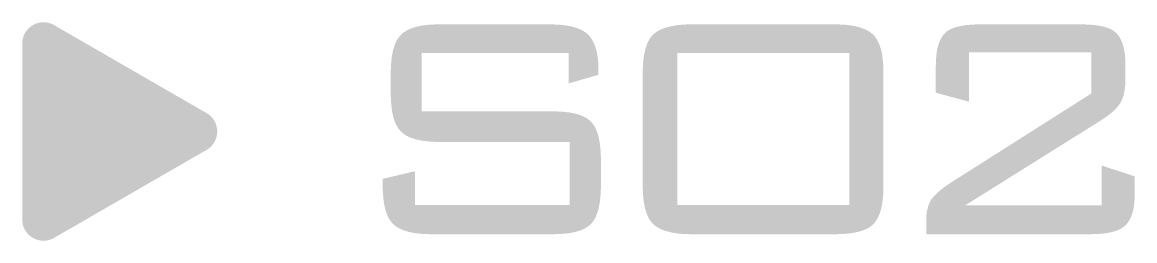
# Model space of a CAD drawing. Extents: x -45 to 645, y -160 to 467.
# Drawn here: x 206.06 to 213.78, y 151.4 to 152.92 of the extents above; entities that cross this region are included whole.
import ezdxf

# ---------------------------------------------------------------- set-up
doc = ezdxf.new("R2010")
doc.units = 0
doc.layers.add('预设值', color=7, linetype='Continuous', true_color=0x000000)

msp = doc.modelspace()

# ---------------------------------------------------------------- hatches: boundary and pattern name
at = {"layer": '预设值', "linetype": 'ByBlock'}
for points in [[(207.3382, 152.29), (207.3428, 152.2873), (207.3472, 152.2845), (207.3514, 152.2815), (207.3555, 152.2784), (207.3595, 152.2753), (207.3633, 152.272), (207.3669, 152.2686), (207.3705, 152.2651), (207.3738, 152.2615), (207.3771, 152.2578), (207.3802, 152.2541), (207.3831, 152.2502), (207.3859, 152.2463), (207.3886, 152.2423), (207.3911, 152.2383), (207.3935, 152.2342), (207.3957, 152.23), (207.3978, 152.2257), (207.3997, 152.2214), (207.4015, 152.2171), (207.4032, 152.2127), (207.4047, 152.2082), (207.4061, 152.2038), (207.4073, 152.1992), (207.4084, 152.1947), (207.4093, 152.1901), (207.4101, 152.1855), (207.4107, 152.1809), (207.4112, 152.1763), (207.4116, 152.1716), (207.4118, 152.167), (207.4119, 152.1623), (207.4118, 152.1577), (207.4116, 152.153), (207.4112, 152.1484), (207.4107, 152.1438), (207.4101, 152.1391), (207.4093, 152.1346), (207.4084, 152.13), (207.4073, 152.1254), (207.4061, 152.1209), (207.4047, 152.1164), (207.4032, 152.112), (207.4015, 152.1076), (207.3997, 152.1033), (207.3978, 152.099), (207.3957, 152.0947), (207.3935, 152.0905), (207.3911, 152.0864), (207.3886, 152.0823), (207.3859, 152.0784), (207.3831, 152.0744), (207.3802, 152.0706), (207.3771, 152.0668), (207.3738, 152.0632), (207.3705, 152.0596), (207.3669, 152.0561), (207.3633, 152.0527), (207.3595, 152.0494), (207.3555, 152.0462), (207.3514, 152.0432), (207.3472, 152.0402), (207.3428, 152.0374), (207.3382, 152.0346), (207.3382, 152.0346), (206.2802, 151.4239), (206.2756, 151.4214), (206.271, 151.419), (206.2663, 151.4168), (206.2616, 151.4148), (206.2569, 151.4129), (206.2521, 151.4113), (206.2474, 151.4098), (206.2426, 151.4085), (206.2378, 151.4073), (206.233, 151.4064), (206.2282, 151.4055), (206.2234, 151.4049), (206.2186, 151.4044), (206.2138, 151.4041), (206.2091, 151.404), (206.2043, 151.404), (206.1996, 151.4041), (206.1949, 151.4044), (206.1902, 151.4049), (206.1855, 151.4055), (206.1809, 151.4063), (206.1763, 151.4072), (206.1717, 151.4082), (206.1672, 151.4094), (206.1627, 151.4108), (206.1583, 151.4123), (206.1539, 151.4139), (206.1496, 151.4156), (206.1454, 151.4175), (206.1412, 151.4195), (206.137, 151.4216), (206.133, 151.4239), (206.129, 151.4263), (206.125, 151.4288), (206.1212, 151.4314), (206.1174, 151.4342), (206.1138, 151.437), (206.1102, 151.44), (206.1067, 151.4431), (206.1033, 151.4463), (206.1, 151.4496), (206.0968, 151.453), (206.0937, 151.4566), (206.0907, 151.4602), (206.0879, 151.4639), (206.0851, 151.4677), (206.0825, 151.4717), (206.08, 151.4757), (206.0776, 151.4798), (206.0753, 151.484), (206.0732, 151.4883), (206.0712, 151.4927), (206.0694, 151.4971), (206.0677, 151.5017), (206.0661, 151.5063), (206.0647, 151.511), (206.0635, 151.5158), (206.0624, 151.5207), (206.0614, 151.5256), (206.0606, 151.5306), (206.06, 151.5357), (206.0596, 151.5409), (206.0593, 151.5461), (206.0592, 151.5513), (206.0592, 151.5514), (206.0592, 152.7733), (206.0593, 152.7786), (206.0596, 152.7838), (206.06, 152.789), (206.0606, 152.7941), (206.0614, 152.7991), (206.0624, 152.804), (206.0635, 152.8089), (206.0647, 152.8136), (206.0661, 152.8184), (206.0677, 152.823), (206.0694, 152.8275), (206.0712, 152.832), (206.0732, 152.8364), (206.0753, 152.8407), (206.0776, 152.8449), (206.08, 152.849), (206.0825, 152.853), (206.0851, 152.8569), (206.0879, 152.8608), (206.0907, 152.8645), (206.0937, 152.8681), (206.0968, 152.8716), (206.1, 152.8751), (206.1033, 152.8784), (206.1067, 152.8816), (206.1102, 152.8847), (206.1138, 152.8877), (206.1174, 152.8905), (206.1212, 152.8933), (206.125, 152.8959), (206.129, 152.8984), (206.133, 152.9008), (206.137, 152.9031), (206.1412, 152.9052), (206.1454, 152.9072), (206.1496, 152.9091), (206.1539, 152.9108), (206.1583, 152.9124), (206.1627, 152.9139), (206.1672, 152.9152), (206.1717, 152.9164), (206.1763, 152.9175), (206.1809, 152.9184), (206.1855, 152.9192), (206.1902, 152.9198), (206.1949, 152.9202), (206.1996, 152.9206), (206.2043, 152.9207), (206.2091, 152.9207), (206.2138, 152.9206), (206.2186, 152.9203), (206.2234, 152.9198), (206.2282, 152.9191), (206.233, 152.9183), (206.2378, 152.9174), (206.2426, 152.9162), (206.2474, 152.9149), (206.2521, 152.9134), (206.2569, 152.9118), (206.2616, 152.9099), (206.2663, 152.9079), (206.271, 152.9057), (206.2756, 152.9033), (206.2802, 152.9007), (206.2803, 152.9007)], [(209.8509, 152.4965), (209.8509, 152.7082), (209.8509, 152.7082), (208.8312, 152.7082), (208.8312, 152.7082), (208.8312, 152.3018), (208.8313, 152.3018), (209.7391, 152.3018), (209.7628, 152.3016), (209.7855, 152.3008), (209.8073, 152.2994), (209.8281, 152.2976), (209.8481, 152.2951), (209.8577, 152.2937), (209.8671, 152.2922), (209.8762, 152.2905), (209.8851, 152.2886), (209.8938, 152.2867), (209.9022, 152.2845), (209.9104, 152.2823), (209.9184, 152.2799), (209.9261, 152.2774), (209.9336, 152.2747), (209.9408, 152.2719), (209.9478, 152.2689), (209.9546, 152.2658), (209.9611, 152.2625), (209.9674, 152.2591), (209.9704, 152.2574), (209.9734, 152.2556), (209.9763, 152.2538), (209.9792, 152.2519), (209.982, 152.25), (209.9848, 152.2481), (209.9875, 152.2461), (209.9901, 152.2441), (209.9926, 152.242), (209.9951, 152.2399), (209.9976, 152.2378), (210, 152.2357), (210.0023, 152.2335), (210.0045, 152.2312), (210.0067, 152.229), (210.0089, 152.2266), (210.0111, 152.2242), (210.0132, 152.2217), (210.0152, 152.2192), (210.0172, 152.2166), (210.0192, 152.214), (210.0212, 152.2113), (210.0231, 152.2085), (210.025, 152.2056), (210.0268, 152.2027), (210.0286, 152.1998), (210.0304, 152.1967), (210.0321, 152.1937), (210.0355, 152.1873), (210.0387, 152.1807), (210.0418, 152.1738), (210.0447, 152.1667), (210.0475, 152.1593), (210.0502, 152.1516), (210.0527, 152.1438), (210.0551, 152.1356), (210.0573, 152.1272), (210.0594, 152.1185), (210.0614, 152.1096), (210.0632, 152.1005), (210.0648, 152.091), (210.0664, 152.0813), (210.0678, 152.0714), (210.0702, 152.0507), (210.0721, 152.029), (210.0734, 152.0062), (210.0742, 151.9824), (210.0744, 151.9575), (210.0744, 151.9575), (210.0744, 151.7938), (210.0742, 151.7694), (210.0734, 151.7459), (210.0721, 151.7234), (210.0702, 151.7018), (210.0678, 151.6812), (210.0648, 151.6616), (210.0632, 151.6521), (210.0614, 151.6429), (210.0594, 151.6339), (210.0573, 151.6252), (210.0551, 151.6167), (210.0527, 151.6085), (210.0502, 151.6005), (210.0475, 151.5928), (210.0447, 151.5853), (210.0418, 151.5781), (210.0387, 151.5711), (210.0355, 151.5644), (210.0321, 151.558), (210.0304, 151.5548), (210.0286, 151.5518), (210.0268, 151.5488), (210.025, 151.5458), (210.0231, 151.543), (210.0212, 151.5401), (210.0192, 151.5374), (210.0172, 151.5347), (210.0152, 151.5321), (210.0132, 151.5296), (210.0111, 151.5271), (210.0089, 151.5247), (210.0067, 151.5223), (210.0045, 151.52), (210.0023, 151.5178), (210, 151.5156), (209.9976, 151.5135), (209.9952, 151.5113), (209.9927, 151.5093), (209.9901, 151.5072), (209.9875, 151.5052), (209.9849, 151.5032), (209.9822, 151.5013), (209.9794, 151.4994), (209.9766, 151.4975), (209.9737, 151.4957), (209.9707, 151.4939), (209.9677, 151.4922), (209.9615, 151.4888), (209.9551, 151.4855), (209.9484, 151.4824), (209.9415, 151.4795), (209.9343, 151.4766), (209.9269, 151.474), (209.9193, 151.4714), (209.9114, 151.469), (209.9033, 151.4668), (209.8949, 151.4647), (209.8863, 151.4627), (209.8774, 151.4609), (209.8683, 151.4592), (209.8589, 151.4576), (209.8493, 151.4562), (209.8293, 151.4538), (209.8083, 151.4519), (209.7863, 151.4506), (209.7632, 151.4498), (209.7391, 151.4495), (209.7391, 151.4495), (208.8982, 151.4495), (208.8741, 151.4498), (208.851, 151.4507), (208.8288, 151.4522), (208.8076, 151.4543), (208.7874, 151.4569), (208.7777, 151.4584), (208.7682, 151.4601), (208.759, 151.4619), (208.75, 151.4639), (208.7412, 151.466), (208.7327, 151.4682), (208.7245, 151.4706), (208.7164, 151.4731), (208.7087, 151.4758), (208.7012, 151.4786), (208.6939, 151.4815), (208.6868, 151.4846), (208.6801, 151.4878), (208.6735, 151.4912), (208.6672, 151.4947), (208.6612, 151.4983), (208.6582, 151.5002), (208.6554, 151.502), (208.6526, 151.504), (208.6498, 151.5059), (208.6471, 151.5079), (208.6445, 151.51), (208.6419, 151.512), (208.6394, 151.5141), (208.637, 151.5163), (208.6346, 151.5184), (208.6323, 151.5206), (208.63, 151.5228), (208.6278, 151.5251), (208.6257, 151.5275), (208.6235, 151.5299), (208.6214, 151.5323), (208.6194, 151.5349), (208.6173, 151.5375), (208.6154, 151.5401), (208.6134, 151.5428), (208.6115, 151.5456), (208.6096, 151.5484), (208.6078, 151.5513), (208.606, 151.5543), (208.6042, 151.5573), (208.6025, 151.5604), (208.5991, 151.5668), (208.5959, 151.5734), (208.5928, 151.5803), (208.5899, 151.5874), (208.5871, 151.5947), (208.5844, 151.6023), (208.5819, 151.6102), (208.5796, 151.6183), (208.5773, 151.6266), (208.5752, 151.6352), (208.5733, 151.6441), (208.5715, 151.6531), (208.5698, 151.6625), (208.5683, 151.6721), (208.5669, 151.6819), (208.5645, 151.7023), (208.5626, 151.7237), (208.5613, 151.7461), (208.5605, 151.7695), (208.5602, 151.7938), (208.5602, 151.7938), (208.5602, 151.8333), (208.5603, 151.8333), (208.7837, 151.8869), (208.7837, 151.8869), (208.7837, 151.6527), (208.7838, 151.6527), (209.8564, 151.6527), (209.8564, 151.6528), (209.8564, 152.0901), (209.8564, 152.0901), (208.9513, 152.0901), (208.9272, 152.0904), (208.9041, 152.0913), (208.8819, 152.0928), (208.8608, 152.0949), (208.8406, 152.0975), (208.8309, 152.099), (208.8215, 152.1007), (208.8123, 152.1025), (208.8033, 152.1045), (208.7946, 152.1066), (208.7862, 152.1088), (208.778, 152.1112), (208.77, 152.1138), (208.7624, 152.1164), (208.7549, 152.1192), (208.7478, 152.1222), (208.7409, 152.1252), (208.7342, 152.1285), (208.7278, 152.1318), (208.7217, 152.1353), (208.7187, 152.1371), (208.7158, 152.1389), (208.7129, 152.1408), (208.7102, 152.1427), (208.7074, 152.1446), (208.7048, 152.1466), (208.7022, 152.1486), (208.6997, 152.1506), (208.6972, 152.1527), (208.6948, 152.1548), (208.6925, 152.1569), (208.6903, 152.1591), (208.6881, 152.1613), (208.6837, 152.1658), (208.6816, 152.1682), (208.6794, 152.1706), (208.6773, 152.173), (208.6753, 152.1756), (208.6732, 152.1782), (208.6713, 152.1808), (208.6693, 152.1835), (208.6674, 152.1863), (208.6655, 152.1891), (208.6637, 152.192), (208.6619, 152.195), (208.6601, 152.198), (208.6584, 152.2011), (208.655, 152.2075), (208.6518, 152.2141), (208.6487, 152.2209), (208.6458, 152.228), (208.643, 152.2354), (208.6403, 152.243), (208.6378, 152.2508), (208.6355, 152.2589), (208.6332, 152.2673), (208.6311, 152.2759), (208.6292, 152.2847), (208.6274, 152.2938), (208.6257, 152.3031), (208.6242, 152.3127), (208.6228, 152.3226), (208.6204, 152.343), (208.6185, 152.3644), (208.6172, 152.3868), (208.6164, 152.4102), (208.6161, 152.4345), (208.6161, 152.4345), (208.6161, 152.5614), (208.6164, 152.5858), (208.6172, 152.6092), (208.6185, 152.6316), (208.6204, 152.653), (208.6228, 152.6734), (208.6242, 152.6833), (208.6257, 152.6928), (208.6274, 152.7022), (208.6292, 152.7113), (208.6311, 152.7201), (208.6332, 152.7287), (208.6355, 152.737), (208.6378, 152.7451), (208.6403, 152.753), (208.643, 152.7606), (208.6458, 152.7679), (208.6487, 152.775), (208.6518, 152.7819), (208.655, 152.7885), (208.6584, 152.7949), (208.6601, 152.798), (208.6619, 152.801), (208.6637, 152.8039), (208.6655, 152.8068), (208.6674, 152.8097), (208.6693, 152.8125), (208.6713, 152.8152), (208.6732, 152.8178), (208.6753, 152.8204), (208.6773, 152.8229), (208.6794, 152.8254), (208.6816, 152.8278), (208.6837, 152.8302), (208.6881, 152.8347), (208.6903, 152.8369), (208.6925, 152.839), (208.6948, 152.8412), (208.6972, 152.8433), (208.6997, 152.8453), (208.7022, 152.8474), (208.7048, 152.8493), (208.7074, 152.8513), (208.7102, 152.8532), (208.7129, 152.8551), (208.7158, 152.857), (208.7187, 152.8588), (208.7217, 152.8606), (208.7278, 152.8641), (208.7342, 152.8675), (208.7409, 152.8707), (208.7478, 152.8738), (208.7549, 152.8767), (208.7624, 152.8795), (208.77, 152.8822), (208.778, 152.8847), (208.7862, 152.8871), (208.7946, 152.8894), (208.8033, 152.8915), (208.8123, 152.8934), (208.8215, 152.8952), (208.8309, 152.8969), (208.8406, 152.8985), (208.8608, 152.9011), (208.8819, 152.9032), (208.9041, 152.9047), (208.9272, 152.9055), (208.9513, 152.9058), (208.9514, 152.9058), (209.7195, 152.9057), (209.7432, 152.9055), (209.7658, 152.9047), (209.7875, 152.9033), (209.8082, 152.9015), (209.828, 152.8991), (209.8375, 152.8976), (209.8468, 152.8961), (209.8559, 152.8944), (209.8647, 152.8926), (209.8733, 152.8906), (209.8817, 152.8885), (209.8898, 152.8862), (209.8977, 152.8839), (209.9054, 152.8813), (209.9128, 152.8786), (209.9201, 152.8758), (209.9271, 152.8729), (209.9339, 152.8698), (209.9404, 152.8665), (209.9468, 152.8631), (209.9529, 152.8596), (209.9588, 152.8559), (209.9617, 152.854), (209.9645, 152.8521), (209.9672, 152.8501), (209.9699, 152.8481), (209.9726, 152.846), (209.9752, 152.8439), (209.9777, 152.8418), (209.9802, 152.8397), (209.9827, 152.8375), (209.985, 152.8352), (209.9873, 152.833), (209.9894, 152.8306), (209.9916, 152.8283), (209.9937, 152.8258), (209.9958, 152.8234), (209.9978, 152.8208), (210.0018, 152.8157), (210.0057, 152.8103), (210.0094, 152.8047), (210.013, 152.7989), (210.0164, 152.7929), (210.0197, 152.7867), (210.0229, 152.7803), (210.026, 152.7736), (210.0289, 152.7668), (210.0317, 152.7598), (210.0343, 152.7526), (210.0368, 152.7452), (210.0392, 152.7375), (210.0414, 152.7297), (210.0435, 152.7216), (210.0454, 152.7134), (210.0472, 152.7049), (210.0489, 152.6963), (210.0504, 152.6874), (210.0517, 152.6783), (210.053, 152.669), (210.055, 152.6497), (210.0565, 152.6297), (210.0573, 152.6087), (210.0576, 152.5869), (210.0576, 152.5869), (210.0576, 152.5558), (210.0576, 152.5558)], [(212.3982, 152.4316), (212.3982, 152.6207), (212.3985, 152.641), (212.3993, 152.6603), (212.4006, 152.6788), (212.4024, 152.6965), (212.4035, 152.7051), (212.4047, 152.7134), (212.4061, 152.7215), (212.4075, 152.7294), (212.4091, 152.7371), (212.4109, 152.7446), (212.4127, 152.752), (212.4147, 152.7591), (212.4168, 152.766), (212.419, 152.7727), (212.4213, 152.7792), (212.4238, 152.7855), (212.4264, 152.7917), (212.4291, 152.7976), (212.4319, 152.8033), (212.4348, 152.8089), (212.4379, 152.8143), (212.441, 152.8194), (212.4443, 152.8244), (212.4477, 152.8292), (212.4495, 152.8315), (212.4513, 152.8338), (212.4531, 152.8361), (212.4549, 152.8382), (212.4568, 152.8404), (212.4587, 152.8425), (212.4606, 152.8445), (212.4625, 152.8465), (212.4645, 152.8484), (212.4666, 152.8502), (212.4687, 152.852), (212.4709, 152.8537), (212.4731, 152.8554), (212.4754, 152.8571), (212.4777, 152.8588), (212.4801, 152.8604), (212.4825, 152.862), (212.4851, 152.8636), (212.4876, 152.8652), (212.4903, 152.8667), (212.4957, 152.8696), (212.5013, 152.8725), (212.5072, 152.8752), (212.5134, 152.8778), (212.5197, 152.8803), (212.5263, 152.8827), (212.5332, 152.8849), (212.5402, 152.8871), (212.5475, 152.8891), (212.5551, 152.891), (212.5629, 152.8928), (212.5709, 152.8945), (212.5791, 152.896), (212.5876, 152.8975), (212.6053, 152.9), (212.624, 152.9021), (212.6437, 152.9038), (212.6643, 152.9049), (212.6859, 152.9056), (212.7084, 152.9058), (212.7085, 152.9058), (213.404, 152.9057), (213.4266, 152.9055), (213.4482, 152.9048), (213.4688, 152.9037), (213.4885, 152.902), (213.5071, 152.9), (213.5249, 152.8974), (213.5333, 152.896), (213.5416, 152.8944), (213.5496, 152.8927), (213.5574, 152.891), (213.5649, 152.889), (213.5723, 152.887), (213.5793, 152.8849), (213.5862, 152.8826), (213.5928, 152.8803), (213.5991, 152.8778), (213.6052, 152.8752), (213.6111, 152.8725), (213.6168, 152.8696), (213.6222, 152.8667), (213.6249, 152.8652), (213.6274, 152.8636), (213.6299, 152.862), (213.6324, 152.8604), (213.6348, 152.8588), (213.6371, 152.8571), (213.6394, 152.8554), (213.6416, 152.8537), (213.6438, 152.852), (213.6459, 152.8502), (213.6479, 152.8484), (213.6499, 152.8465), (213.6519, 152.8445), (213.6538, 152.8425), (213.6557, 152.8404), (213.6576, 152.8382), (213.6594, 152.836), (213.6612, 152.8338), (213.663, 152.8315), (213.6647, 152.8292), (213.6681, 152.8244), (213.6714, 152.8194), (213.6746, 152.8142), (213.6777, 152.8089), (213.6806, 152.8033), (213.6834, 152.7976), (213.6861, 152.7916), (213.6887, 152.7855), (213.6912, 152.7792), (213.6935, 152.7727), (213.6957, 152.7659), (213.6978, 152.759), (213.6998, 152.7519), (213.7016, 152.7446), (213.7033, 152.7371), (213.7049, 152.7294), (213.7064, 152.7215), (213.7078, 152.7134), (213.709, 152.705), (213.7101, 152.6965), (213.7119, 152.6788), (213.7132, 152.6603), (213.714, 152.641), (213.7142, 152.6207), (213.7142, 152.6207), (213.7142, 152.5304), (213.7141, 152.5169), (213.7137, 152.5038), (213.7131, 152.4912), (213.7121, 152.479), (213.711, 152.4673), (213.7095, 152.4559), (213.7078, 152.445), (213.7058, 152.4345), (213.7036, 152.4244), (213.7011, 152.4146), (213.6998, 152.4099), (213.6984, 152.4053), (213.6969, 152.4007), (213.6953, 152.3963), (213.6937, 152.3919), (213.6921, 152.3877), (213.6903, 152.3835), (213.6885, 152.3794), (213.6866, 152.3754), (213.6847, 152.3715), (213.6827, 152.3677), (213.6806, 152.3639), (213.6785, 152.3602), (213.6761, 152.3565), (213.6736, 152.3527), (213.671, 152.3489), (213.6682, 152.345), (213.6652, 152.3412), (213.662, 152.3373), (213.6588, 152.3333), (213.6553, 152.3294), (213.6517, 152.3254), (213.644, 152.3174), (213.6358, 152.3093), (213.6269, 152.3011), (213.6174, 152.2929), (213.6074, 152.2846), (213.5968, 152.2763), (213.5856, 152.2679), (213.5739, 152.2595), (213.5616, 152.251), (213.5488, 152.2426), (213.5354, 152.2341), (213.5354, 152.2341), (212.6022, 151.6499), (212.6023, 151.6499), (213.5493, 151.6499), (213.5493, 151.65), (213.5493, 151.9265), (213.5494, 151.9265), (213.7784, 151.8503), (213.7784, 151.8503), (213.7784, 151.7345), (213.7782, 151.7143), (213.7774, 151.695), (213.7761, 151.6765), (213.7743, 151.6588), (213.7732, 151.6503), (213.772, 151.642), (213.7706, 151.6339), (213.7692, 151.626), (213.7676, 151.6184), (213.7659, 151.6109), (213.764, 151.6037), (213.7621, 151.5966), (213.76, 151.5898), (213.7578, 151.5831), (213.7554, 151.5767), (213.753, 151.5705), (213.7504, 151.5645), (213.7477, 151.5587), (213.7449, 151.5531), (213.7419, 151.5477), (213.7389, 151.5424), (213.7373, 151.5399), (213.7357, 151.5374), (213.7341, 151.535), (213.7324, 151.5326), (213.7307, 151.5303), (213.729, 151.528), (213.7273, 151.5258), (213.7255, 151.5236), (213.7237, 151.5215), (213.7219, 151.5194), (213.72, 151.5174), (213.7181, 151.5154), (213.7162, 151.5135), (213.7102, 151.5077), (213.7081, 151.5058), (213.7059, 151.504), (213.7036, 151.5021), (213.7013, 151.5003), (213.699, 151.4985), (213.6965, 151.4968), (213.6941, 151.4951), (213.6915, 151.4934), (213.6889, 151.4918), (213.6862, 151.4902), (213.6835, 151.4886), (213.6807, 151.487), (213.6749, 151.4841), (213.6689, 151.4812), (213.6627, 151.4785), (213.6562, 151.4758), (213.6495, 151.4734), (213.6425, 151.471), (213.6353, 151.4688), (213.6279, 151.4667), (213.6202, 151.4647), (213.6123, 151.4628), (213.6042, 151.4611), (213.5958, 151.4595), (213.5872, 151.458), (213.5692, 151.4554), (213.5503, 151.4533), (213.5305, 151.4516), (213.5098, 151.4505), (213.4881, 151.4498), (213.4655, 151.4495), (213.4655, 151.4495), (212.3312, 151.4495), (212.3312, 151.4495), (212.3312, 151.5398), (212.3314, 151.5523), (212.3319, 151.5644), (212.3327, 151.5762), (212.3338, 151.5875), (212.3352, 151.5984), (212.337, 151.609), (212.3379, 151.6142), (212.339, 151.6192), (212.3401, 151.6242), (212.3413, 151.6291), (212.3426, 151.6338), (212.344, 151.6385), (212.3454, 151.6431), (212.3469, 151.6477), (212.3485, 151.6521), (212.3501, 151.6564), (212.3518, 151.6607), (212.3536, 151.6648), (212.3555, 151.6689), (212.3574, 151.6729), (212.3594, 151.6768), (212.3614, 151.6806), (212.3636, 151.6843), (212.3657, 151.688), (212.368, 151.6916), (212.3703, 151.695), (212.3728, 151.6982), (212.3753, 151.7014), (212.3779, 151.7047), (212.3807, 151.7079), (212.3865, 151.7144), (212.3928, 151.721), (212.3995, 151.7276), (212.4066, 151.7344), (212.4141, 151.7411), (212.422, 151.748), (212.4303, 151.7549), (212.439, 151.7619), (212.4576, 151.776), (212.4775, 151.7905), (212.4988, 151.8051), (212.4989, 151.8052), (213.4767, 152.426), (213.4767, 152.4261), (213.4767, 152.711), (213.4767, 152.711), (212.6273, 152.711), (212.6273, 152.711), (212.6273, 152.3695), (212.6273, 152.3695)]]:
    msp.add_hatch(color=0, dxfattribs=at).paths.add_polyline_path(points, flags=0)
h = msp.add_hatch(color=0, dxfattribs=at)
h.paths.add_polyline_path([(210.3643, 151.7938), (210.3643, 152.5614), (210.3646, 152.5858), (210.3654, 152.6092), (210.3667, 152.6316), (210.3686, 152.653), (210.371, 152.6734), (210.3724, 152.6833), (210.3739, 152.6928), (210.3756, 152.7022), (210.3774, 152.7113), (210.3794, 152.7201), (210.3815, 152.7287), (210.3837, 152.737), (210.3861, 152.7451), (210.3886, 152.753), (210.3913, 152.7606), (210.394, 152.7679), (210.397, 152.775), (210.4001, 152.7819), (210.4033, 152.7885), (210.4066, 152.7949), (210.4084, 152.798), (210.4102, 152.801), (210.412, 152.8039), (210.4138, 152.8068), (210.4157, 152.8097), (210.4176, 152.8125), (210.4196, 152.8152), (210.4215, 152.8178), (210.4236, 152.8204), (210.4256, 152.8229), (210.4277, 152.8254), (210.4299, 152.8278), (210.432, 152.8302), (210.4342, 152.8324), (210.4365, 152.8347), (210.4388, 152.8369), (210.4412, 152.839), (210.4436, 152.8412), (210.4461, 152.8433), (210.4487, 152.8453), (210.4513, 152.8474), (210.454, 152.8493), (210.4568, 152.8513), (210.4596, 152.8532), (210.4624, 152.8551), (210.4654, 152.857), (210.4714, 152.8606), (210.4777, 152.8641), (210.4843, 152.8675), (210.491, 152.8707), (210.4981, 152.8738), (210.5054, 152.8767), (210.5129, 152.8795), (210.5206, 152.8822), (210.5287, 152.8847), (210.5369, 152.8871), (210.5454, 152.8894), (210.5542, 152.8915), (210.5632, 152.8934), (210.5724, 152.8952), (210.5819, 152.8969), (210.5916, 152.8985), (210.6118, 152.9011), (210.633, 152.9032), (210.6552, 152.9047), (210.6783, 152.9055), (210.7024, 152.9058), (210.7025, 152.9058), (211.6998, 152.9057), (211.7235, 152.9054), (211.7462, 152.9046), (211.768, 152.9031), (211.7888, 152.901), (211.8088, 152.8984), (211.8184, 152.8969), (211.8278, 152.8952), (211.8369, 152.8934), (211.8458, 152.8914), (211.8545, 152.8893), (211.8629, 152.8871), (211.8711, 152.8847), (211.8791, 152.8822), (211.8868, 152.8795), (211.8943, 152.8767), (211.9015, 152.8738), (211.9085, 152.8707), (211.9153, 152.8675), (211.9218, 152.8641), (211.9281, 152.8607), (211.9341, 152.857), (211.937, 152.8552), (211.9399, 152.8533), (211.9427, 152.8513), (211.9455, 152.8494), (211.9482, 152.8474), (211.9508, 152.8453), (211.9533, 152.8433), (211.9558, 152.8412), (211.9583, 152.839), (211.9607, 152.8369), (211.963, 152.8347), (211.9652, 152.8324), (211.9674, 152.8302), (211.9696, 152.8278), (211.9718, 152.8254), (211.9739, 152.8229), (211.9759, 152.8204), (211.9779, 152.8178), (211.9799, 152.8152), (211.9819, 152.8125), (211.9838, 152.8097), (211.9857, 152.8068), (211.9875, 152.8039), (211.9893, 152.801), (211.9911, 152.798), (211.9928, 152.7949), (211.9962, 152.7885), (211.9994, 152.7819), (212.0025, 152.775), (212.0054, 152.7679), (212.0082, 152.7606), (212.0109, 152.753), (212.0134, 152.7452), (212.0158, 152.7371), (212.018, 152.7287), (212.0201, 152.7201), (212.0221, 152.7113), (212.0239, 152.7022), (212.0255, 152.6929), (212.0271, 152.6833), (212.0285, 152.6735), (212.0309, 152.6531), (212.0328, 152.6317), (212.0341, 152.6093), (212.0349, 152.5859), (212.0351, 152.5615), (212.0351, 152.5615), (212.0351, 151.7938), (212.0349, 151.7694), (212.0341, 151.7459), (212.0328, 151.7234), (212.0309, 151.7018), (212.0285, 151.6812), (212.0255, 151.6616), (212.0239, 151.6521), (212.0221, 151.6429), (212.0201, 151.6339), (212.018, 151.6252), (212.0158, 151.6167), (212.0134, 151.6085), (212.0109, 151.6005), (212.0082, 151.5928), (212.0054, 151.5853), (212.0025, 151.5781), (211.9994, 151.5711), (211.9962, 151.5644), (211.9928, 151.558), (211.9911, 151.5548), (211.9893, 151.5518), (211.9875, 151.5488), (211.9857, 151.5458), (211.9838, 151.543), (211.9819, 151.5401), (211.9799, 151.5374), (211.9779, 151.5347), (211.9759, 151.5321), (211.9739, 151.5296), (211.9718, 151.5271), (211.9696, 151.5247), (211.9674, 151.5223), (211.9652, 151.52), (211.963, 151.5178), (211.9607, 151.5156), (211.9583, 151.5135), (211.9558, 151.5113), (211.9533, 151.5093), (211.9508, 151.5072), (211.9482, 151.5052), (211.9455, 151.5032), (211.9427, 151.5013), (211.9399, 151.4994), (211.937, 151.4975), (211.9341, 151.4957), (211.9311, 151.4939), (211.9281, 151.4922), (211.9218, 151.4888), (211.9153, 151.4855), (211.9085, 151.4824), (211.9015, 151.4795), (211.8943, 151.4766), (211.8868, 151.474), (211.8791, 151.4714), (211.8711, 151.469), (211.8629, 151.4668), (211.8545, 151.4647), (211.8458, 151.4627), (211.8369, 151.4609), (211.8278, 151.4592), (211.8184, 151.4576), (211.8088, 151.4562), (211.7888, 151.4538), (211.768, 151.4519), (211.7462, 151.4506), (211.7235, 151.4498), (211.6998, 151.4495), (211.6998, 151.4495), (210.7024, 151.4495), (210.6783, 151.4498), (210.6552, 151.4507), (210.633, 151.4522), (210.6118, 151.4543), (210.5916, 151.4569), (210.5819, 151.4584), (210.5724, 151.4601), (210.5632, 151.4619), (210.5542, 151.4639), (210.5454, 151.466), (210.5369, 151.4682), (210.5287, 151.4706), (210.5206, 151.4731), (210.5129, 151.4758), (210.5054, 151.4786), (210.4981, 151.4815), (210.491, 151.4846), (210.4843, 151.4878), (210.4777, 151.4912), (210.4714, 151.4947), (210.4654, 151.4983), (210.4624, 151.5002), (210.4596, 151.502), (210.4568, 151.504), (210.454, 151.5059), (210.4513, 151.5079), (210.4487, 151.51), (210.4461, 151.512), (210.4436, 151.5141), (210.4412, 151.5163), (210.4388, 151.5184), (210.4365, 151.5206), (210.4342, 151.5228), (210.432, 151.5251), (210.4299, 151.5275), (210.4277, 151.5299), (210.4256, 151.5323), (210.4236, 151.5349), (210.4215, 151.5375), (210.4196, 151.5401), (210.4176, 151.5428), (210.4157, 151.5456), (210.4138, 151.5484), (210.412, 151.5513), (210.4102, 151.5543), (210.4084, 151.5573), (210.4066, 151.5604), (210.4033, 151.5668), (210.4001, 151.5734), (210.397, 151.5803), (210.394, 151.5874), (210.3913, 151.5947), (210.3886, 151.6023), (210.3861, 151.6102), (210.3837, 151.6183), (210.3815, 151.6266), (210.3794, 151.6352), (210.3774, 151.6441), (210.3756, 151.6531), (210.3739, 151.6625), (210.3724, 151.6721), (210.371, 151.6819), (210.3686, 151.7023), (210.3667, 151.7237), (210.3654, 151.7461), (210.3646, 151.7695)], flags=0)
h.paths.add_polyline_path([(210.6046, 152.7082), (211.7976, 152.7082), (211.7976, 152.7082), (211.7976, 151.6527), (211.7976, 151.6527), (210.6046, 151.6527), (210.6046, 151.6528)], flags=0)

doc.saveas('drawing.dxf')
